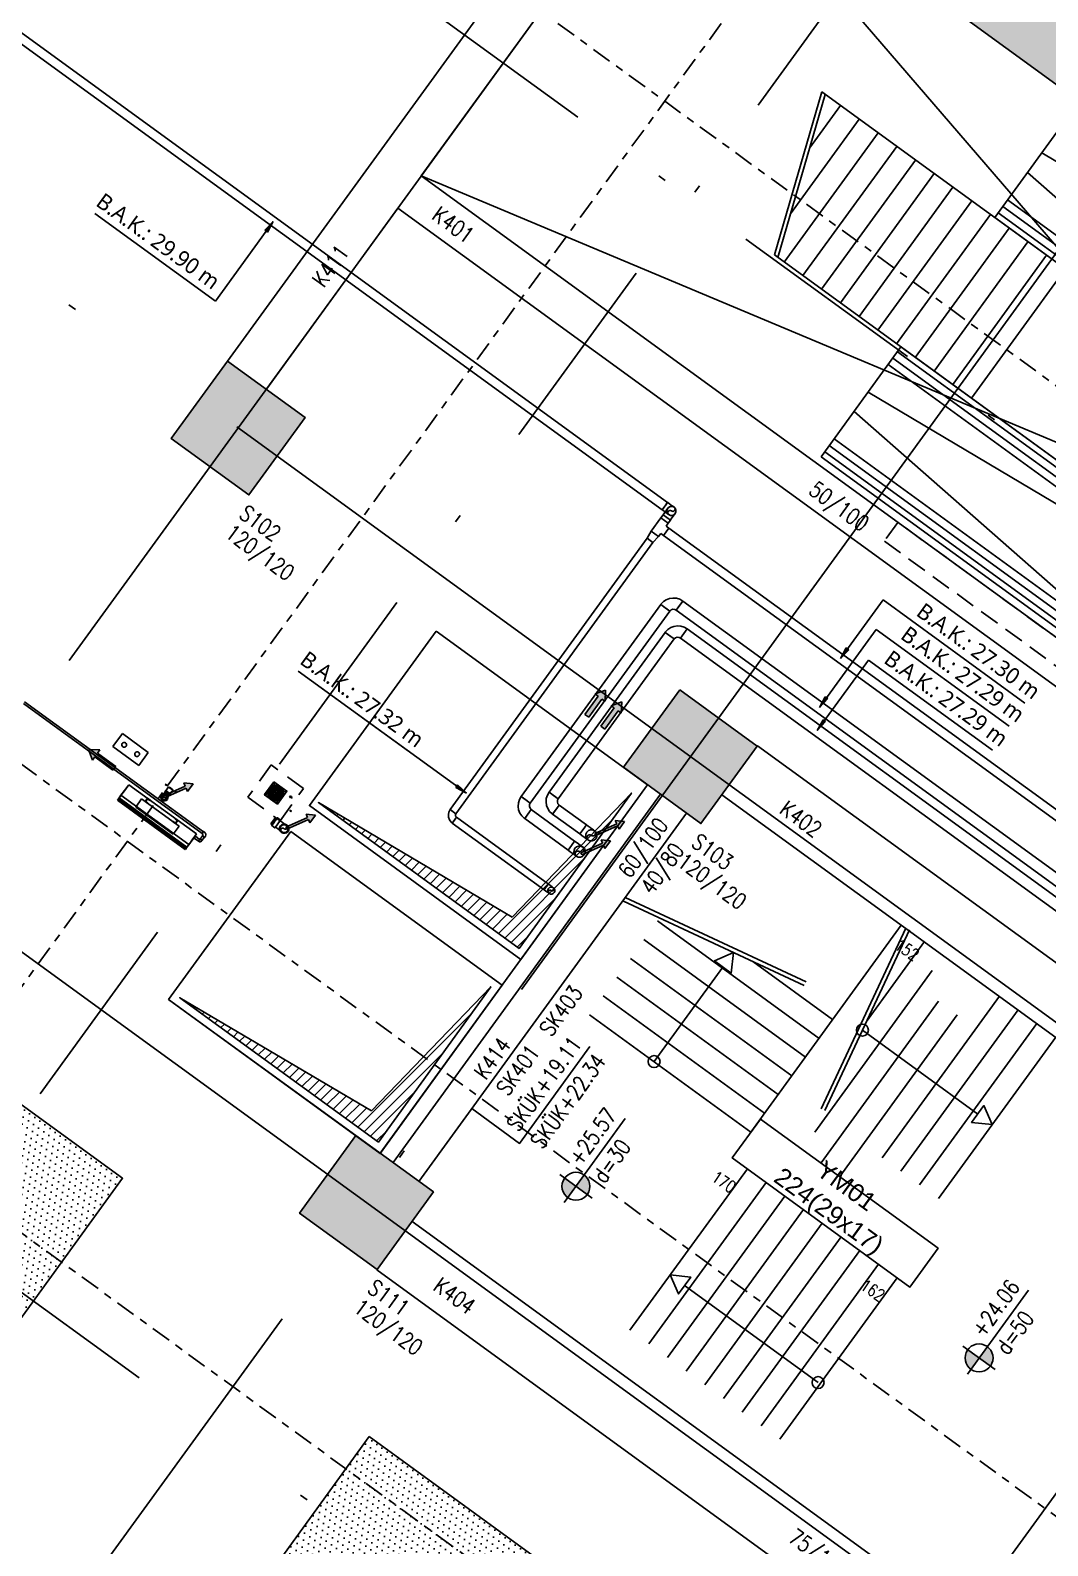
# Model space of a CAD drawing. Header units: millimetres. Extents: x 400392 to 401374, y 4543900 to 4544115.
# Drawn here: x 400718.31 to 400731.05, y 4544042.2 to 4544061.16 of the extents above; entities that cross this region are included whole.
import ezdxf
from ezdxf.enums import TextEntityAlignment as Align

# ---------------------------------------------------------------- set-up
doc = ezdxf.new("R2010")
doc.units = ezdxf.units.MM
for name, pattern in [('AKS', [3, 2.5, -0.25, 0, -0.25]), ('CENTER', [2, 1.25, -0.25, 0.25, -0.25]), ('CIZGI', [0.4, 0.25, -0.15]), ('CONTINU', [0]), ('DASHDOT2', [0.5, 0.25, -0.125, 0, -0.125]), ('HIDDEN', [0.375, 0.25, -0.125])]:
    doc.linetypes.add(name, pattern=pattern)
doc.layers.add('A-DETL-GENF', color=92, linetype='Continuous', lineweight=9)
for name, color, linetype in [('aks prota', 2, 'AKS'), ('boşluk prota', 2, 'Continuous'), ('boşluk taraması prota', 252, 'Continuous'), ('kiriş boyutu prota', 6, 'Continuous'), ('kiriş prota', 6, 'Continuous'), ('kolon prota', 1, 'Continuous'), ('kolon tarama prota', 252, 'Continuous'), ('lkolon prota', 4, 'Continuous'), ('merdiven prota', 2, 'Continuous'), ('metraj prota', 2, 'Continuous'), ('not prota', 2, 'Continuous'), ('perde prota', 1, 'Continuous'), ('PRT-AL-TUNEL_EKSENI', 14, 'DASHDOT2'), ('PRT-MI-a_fit_drainage', 10, 'Continuous'), ('PRT-MI-ad_dim', 8, 'Continuous'), ('prt-s-taxis', 7, 'Continuous'), ('skesit prota', 7, 'Continuous'), ('st-s_level (kot)', 6, 'Continuous'), ('st-s_levelmark (kot işareti)', 4, 'Continuous'), ('st_s_not çizgisi', 4, 'CIZGI'), ('st_s_ölçü', 4, 'Continuous'), ('temel prota', 6, 'Continuous'), ('tkolon prota', 6, 'Continuous'), ('tnot prota', 4, 'Continuous')]:
    doc.layers.add(name, color=color, linetype=linetype)
doc.styles.add('OLCU', font='romanstw.shx')
doc.styles.add('PRT-MI-a_Arial', font='Arial.ttf', dxfattribs={"height": 30})
doc.styles.add('Segoe UI Light_1', font='', dxfattribs={"height": 200})
doc.styles.add('TKIRIS', font='romanstw.shx')
doc.styles.add('tkolon', font='romanstw.shx')
doc.styles.add('TNOT', font='romanstw.shx', dxfattribs={"width": 0.8, "height": 250})
doc.styles.get('Segoe UI Light_1').set_extended_font_data('Segoe UI Light')
pattern_1 = [(324, (400695.06915, 4544045.542665), (0.07876332, 0.040888), [0, -0.079375])]

# ---------------------------------------------------------------- blocks, each defined once
blk = doc.blocks.new('+24.06 mekanik')
at = {"layer": 'kolon tarama prota'}
for points in [[(14368, 171195), (14348, 171045), (14388, 171045)], [(23332, 170945), (23351, 171095), (23312, 171095)], [(23478, 170295), (23497, 170445), (23458, 170445)], [(23626, 170045), (23645, 170195), (23606, 170195)], [(21183, 168895), (21261, 168778), (21213, 168778), (21213, 168495), (21153, 168495), (21153, 168778), (21105, 168778)], [(21433, 168895), (21511, 168778), (21463, 168778), (21463, 168495), (21403, 168495), (21403, 168778), (21355, 168778)], [(22343, 167705), (22343, 167587), (22305, 167609), (22155, 167350), (22129, 167365), (22279, 167624), (22241, 167646)], [(22343, 167405), (22343, 167287), (22305, 167309), (22155, 167050), (22129, 167065), (22279, 167324), (22241, 167346)], [(20533, 166825), (20383, 166845), (20383, 166806)], [(19165, 165493), (19165, 165375), (19127, 165397), (18977, 165138), (18951, 165153), (19101, 165412), (19063, 165434)], [(17694, 164910), (17694, 164792), (17656, 164814), (17507, 164555), (17481, 164570), (17630, 164829), (17592, 164851)], [(16382, 164487), (16499, 164565), (16499, 164517), (16782, 164517), (16782, 164457), (16499, 164457), (16499, 164409)]]:
    blk.add_hatch(color=253, dxfattribs=at).paths.add_polyline_path(points, flags=0)
at = {"layer": 'kolon tarama prota', "color": 253}
for p, q in [((23332, 171851), (25527, 171851)), ((23332, 170945), (23332, 171851)), ((23478, 171501), (25538, 171501)), ((23478, 170295), (23478, 171501)), ((20431, 171252), (3083, 171252)), ((3083, 171137), (20431, 171137)), ((14368, 171195), (14348, 171045)), ((14388, 171045), (14368, 171195)), ((14368, 171195), (14368, 169963)), ((23626, 171133), (25546, 171133)), ((23626, 170045), (23626, 171133)), ((14348, 171045), (14388, 171045)), ((20476, 171093), (20476, 171049)), ((20476, 171093), (20533, 171093)), ((20533, 171093), (20476, 171093)), ((20476, 171049), (20476, 170840)), ((20590, 171049), (20476, 171049)), ((20476, 171049), (20590, 171049)), ((20476, 171049), (20533, 171049)), ((20533, 171049), (20476, 171049)), ((20533, 171093), (20590, 171093)), ((20590, 171093), (20533, 171093)), ((20533, 171049), (20590, 171049)), ((20590, 171049), (20533, 171049)), ((20590, 171049), (20590, 171093)), ((20590, 171002), (20590, 171049)), ((20633, 171002), (20590, 171002)), ((33181, 171002), (20633, 171002)), ((20633, 171002), (20633, 170945)), ((20633, 170945), (20633, 171002)), ((20633, 170887), (20633, 171002)), ((20633, 171002), (20633, 170887)), ((20633, 170945), (20633, 170887)), ((20633, 170887), (20633, 170945)), ((23351, 171095), (23312, 171095)), ((23312, 171095), (23332, 170945)), ((23332, 170945), (23351, 171095)), ((20590, 170840), (20476, 170840)), ((20476, 170840), (20590, 170840)), ((20476, 170840), (20488, 170738)), ((20488, 170738), (20488, 166541)), ((20488, 170738), (20533, 170738)), ((20533, 170738), (20488, 170738)), ((20533, 170738), (20577, 170738)), ((20577, 170738), (20533, 170738)), ((20577, 170738), (20590, 170840)), ((20577, 166541), (20577, 170738)), ((20590, 170840), (20590, 170887)), ((20590, 170887), (20633, 170887)), ((20633, 170887), (33181, 170887)), ((33929, 170365), (21310, 170365)), ((21310, 170295), (21310, 170365)), ((21310, 170365), (21310, 170295)), ((21310, 170365), (21310, 170224)), ((21310, 170224), (21310, 170365)), ((23497, 170445), (23458, 170445)), ((23458, 170445), (23478, 170295)), ((23478, 170295), (23497, 170445)), ((21112, 170168), (21112, 167195)), ((21183, 170168), (21112, 170168)), ((21112, 170168), (21183, 170168)), ((21112, 170168), (21253, 170168)), ((21253, 170168), (21112, 170168)), ((21253, 170168), (21183, 170168)), ((21183, 170168), (21253, 170168)), ((21253, 167195), (21253, 170168)), ((21310, 170224), (21310, 170295)), ((21310, 170295), (21310, 170224)), ((21310, 170224), (33929, 170224)), ((23645, 170195), (23606, 170195)), ((23606, 170195), (23626, 170045)), ((23626, 170045), (23645, 170195)), ((34219, 170115), (21560, 170115)), ((21560, 170045), (21560, 170115)), ((21560, 170115), (21560, 170045)), ((21560, 170115), (21560, 169974)), ((21560, 169974), (21560, 170115)), ((21560, 169974), (21560, 170045)), ((21560, 170045), (21560, 169974)), ((21560, 169974), (34219, 169974)), ((14368, 169963), (12501, 169963)), ((21362, 169918), (21362, 167445)), ((21433, 169918), (21362, 169918)), ((21362, 169918), (21433, 169918)), ((21362, 169918), (21503, 169918)), ((21503, 169918), (21362, 169918)), ((21503, 169918), (21433, 169918)), ((21433, 169918), (21503, 169918)), ((21503, 167445), (21503, 169918)), ((21183, 168895), (21105, 168778)), ((21105, 168778), (21183, 168895)), ((21261, 168778), (21183, 168895)), ((21261, 168778), (21183, 168895)), ((21433, 168895), (21355, 168778)), ((21355, 168778), (21433, 168895)), ((21511, 168778), (21433, 168895)), ((21511, 168778), (21433, 168895)), ((21105, 168778), (21153, 168778)), ((21153, 168778), (21105, 168778)), ((21153, 168778), (21153, 168495)), ((21153, 168778), (21153, 168495)), ((21213, 168495), (21213, 168778)), ((21213, 168778), (21261, 168778)), ((21213, 168778), (21213, 168495)), ((21213, 168778), (21261, 168778)), ((21355, 168778), (21403, 168778)), ((21403, 168778), (21355, 168778)), ((21403, 168778), (21403, 168495)), ((21403, 168778), (21403, 168495)), ((21463, 168495), (21463, 168778)), ((21463, 168778), (21511, 168778)), ((21463, 168778), (21463, 168495)), ((21463, 168778), (21511, 168778)), ((21153, 168495), (21213, 168495)), ((21153, 168495), (21213, 168495)), ((21403, 168495), (21463, 168495)), ((21403, 168495), (21463, 168495)), ((22343, 167705), (22241, 167646)), ((22241, 167646), (22343, 167705)), ((22343, 167587), (22343, 167705)), ((22343, 167587), (22343, 167705)), ((22279, 167624), (22129, 167365)), ((22279, 167624), (22129, 167365)), ((22155, 167350), (22305, 167609)), ((22305, 167609), (22155, 167350)), ((22241, 167646), (22279, 167624)), ((22279, 167624), (22241, 167646)), ((22305, 167609), (22343, 167587)), ((22305, 167609), (22343, 167587)), ((21433, 167445), (21362, 167445)), ((21362, 167445), (21433, 167445)), ((21362, 167445), (21503, 167445)), ((21503, 167445), (21362, 167445)), ((21503, 167445), (21433, 167445)), ((21433, 167445), (21503, 167445)), ((21981, 167389), (21560, 167389)), ((21560, 167389), (21560, 167318)), ((21560, 167318), (21560, 167389)), ((21560, 167248), (21560, 167389)), ((21560, 167389), (21560, 167248)), ((21560, 167318), (21560, 167248)), ((21560, 167248), (21560, 167318)), ((21981, 167389), (21981, 167318)), ((21981, 167318), (21981, 167389)), ((21981, 167318), (21981, 167248)), ((21981, 167248), (21981, 167318)), ((21981, 167318), (21981, 167318)), ((21981, 167318), (21981, 167318)), ((22129, 167365), (22155, 167350)), ((22129, 167365), (22155, 167350)), ((22279, 167324), (22129, 167065)), ((22279, 167324), (22129, 167065)), ((22343, 167405), (22241, 167346)), ((22241, 167346), (22343, 167405)), ((22241, 167346), (22279, 167324)), ((22279, 167324), (22241, 167346)), ((22343, 167287), (22343, 167405)), ((22343, 167287), (22343, 167405)), ((21183, 167195), (21112, 167195)), ((21112, 167195), (21183, 167195)), ((21112, 167195), (21253, 167195)), ((21253, 167195), (21112, 167195)), ((21253, 167195), (21183, 167195)), ((21183, 167195), (21253, 167195)), ((21981, 167139), (21310, 167139)), ((21310, 167139), (21310, 167068)), ((21310, 167068), (21310, 167139)), ((21310, 166998), (21310, 167139)), ((21310, 167139), (21310, 166998)), ((21560, 167248), (21981, 167248)), ((21981, 167139), (21981, 167068)), ((21981, 167068), (21981, 167139)), ((22155, 167050), (22305, 167309)), ((22305, 167309), (22155, 167050)), ((22305, 167309), (22343, 167287)), ((22305, 167309), (22343, 167287)), ((21310, 167068), (21310, 166998)), ((21310, 166998), (21310, 167068)), ((21310, 166998), (21981, 166998)), ((21981, 167068), (21981, 166998)), ((21981, 166998), (21981, 167068)), ((21981, 167068), (21981, 167068)), ((21981, 167068), (21981, 167068)), ((22129, 167065), (22155, 167050)), ((22129, 167065), (22155, 167050)), ((17928, 166825), (19636, 166825)), ((20533, 166825), (17928, 166825)), ((20533, 166825), (20383, 166845)), ((20383, 166845), (20383, 166806)), ((20383, 166806), (20533, 166825)), ((20488, 166541), (20533, 166541)), ((20533, 166541), (20488, 166541)), ((20488, 166541), (20577, 166541)), ((20577, 166541), (20488, 166541)), ((20533, 166541), (20577, 166541)), ((20577, 166541), (20533, 166541)), ((22032, 166509), (20609, 166509)), ((20609, 166465), (20609, 166509)), ((20609, 166509), (20609, 166465)), ((20609, 166420), (20609, 166509)), ((20609, 166509), (20609, 166420)), ((20609, 166420), (20609, 166465)), ((20609, 166465), (20609, 166420)), ((20609, 166420), (22032, 166420)), ((22032, 166465), (22032, 166509)), ((22032, 166509), (22032, 166465)), ((22032, 166420), (22032, 166465)), ((22032, 166465), (22032, 166420)), ((22032, 166465), (22032, 166465)), ((22032, 166465), (22032, 166465)), ((18497, 165525), (18497, 165325)), ((18697, 165525), (18497, 165525)), ((18497, 165525), (18697, 165525)), ((18497, 165325), (18497, 165525)), ((18497, 165525), (18497, 165525)), ((18517, 165430), (18504, 165430)), ((18504, 165430), (18517, 165430)), ((18504, 165430), (18504, 165430)), ((18504, 165420), (18517, 165420)), ((18517, 165420), (18504, 165420)), ((18504, 165420), (18504, 165420)), ((18517, 165430), (18517, 165430)), ((18517, 165420), (18517, 165420)), ((18547, 165430), (18534, 165430)), ((18534, 165430), (18547, 165430)), ((18534, 165430), (18534, 165430)), ((18534, 165420), (18547, 165420)), ((18547, 165420), (18534, 165420)), ((18534, 165420), (18534, 165420)), ((18547, 165430), (18547, 165430)), ((18547, 165420), (18547, 165420)), ((18578, 165430), (18564, 165430)), ((18564, 165430), (18578, 165430)), ((18564, 165430), (18564, 165430)), ((18564, 165420), (18578, 165420)), ((18578, 165420), (18564, 165420)), ((18564, 165420), (18564, 165420)), ((18578, 165430), (18578, 165430)), ((18578, 165420), (18578, 165420)), ((18592, 165519), (18592, 165505)), ((18592, 165505), (18592, 165519)), ((18592, 165519), (18592, 165519)), ((18592, 165505), (18592, 165505)), ((18592, 165489), (18592, 165475)), ((18592, 165475), (18592, 165489)), ((18592, 165489), (18592, 165489)), ((18592, 165475), (18592, 165475)), ((18592, 165458), (18592, 165445)), ((18592, 165445), (18592, 165458)), ((18592, 165458), (18592, 165458)), ((18592, 165445), (18592, 165445)), ((18602, 165505), (18602, 165519)), ((18602, 165519), (18602, 165505)), ((18602, 165519), (18602, 165519)), ((18602, 165505), (18602, 165505)), ((18602, 165475), (18602, 165489)), ((18602, 165489), (18602, 165475)), ((18602, 165489), (18602, 165489)), ((18602, 165475), (18602, 165475)), ((18602, 165445), (18602, 165458)), ((18602, 165458), (18602, 165445)), ((18602, 165458), (18602, 165458)), ((18602, 165445), (18602, 165445)), ((18630, 165430), (18617, 165430)), ((18617, 165430), (18630, 165430)), ((18617, 165430), (18617, 165430)), ((18617, 165420), (18630, 165420)), ((18630, 165420), (18617, 165420)), ((18617, 165420), (18617, 165420)), ((18630, 165430), (18630, 165430)), ((18630, 165420), (18630, 165420)), ((18660, 165430), (18647, 165430)), ((18647, 165430), (18660, 165430)), ((18647, 165430), (18647, 165430)), ((18647, 165420), (18660, 165420)), ((18660, 165420), (18647, 165420)), ((18647, 165420), (18647, 165420)), ((18660, 165430), (18660, 165430)), ((18660, 165420), (18660, 165420)), ((18690, 165430), (18677, 165430)), ((18677, 165430), (18690, 165430)), ((18677, 165430), (18677, 165430)), ((18677, 165420), (18690, 165420)), ((18690, 165420), (18677, 165420)), ((18677, 165420), (18677, 165420)), ((18690, 165430), (18690, 165430)), ((18690, 165420), (18690, 165420)), ((18697, 165325), (18697, 165525)), ((18697, 165525), (18697, 165325)), ((18697, 165525), (18697, 165525)), ((18778, 165506), (18769, 165506)), ((18769, 165506), (18769, 165486)), ((18769, 165486), (18769, 165506)), ((18769, 165486), (18778, 165486)), ((18778, 165506), (18778, 165486)), ((18778, 165486), (18778, 165506)), ((18798, 165501), (18778, 165501)), ((18778, 165501), (18778, 165491)), ((18778, 165491), (18778, 165501)), ((18778, 165491), (18798, 165491)), ((18798, 165501), (18798, 165491)), ((18798, 165491), (18798, 165501)), ((19165, 165493), (19063, 165434)), ((19063, 165434), (19165, 165493)), ((19063, 165434), (19101, 165412)), ((19101, 165412), (19063, 165434)), ((19165, 165375), (19165, 165493)), ((19165, 165375), (19165, 165493)), ((18497, 165325), (18697, 165325)), ((18697, 165325), (18497, 165325)), ((18497, 165325), (18497, 165325)), ((18592, 165406), (18592, 165392)), ((18592, 165392), (18592, 165406)), ((18592, 165406), (18592, 165406)), ((18592, 165392), (18592, 165392)), ((18592, 165376), (18592, 165362)), ((18592, 165362), (18592, 165376)), ((18592, 165376), (18592, 165376)), ((18592, 165362), (18592, 165362)), ((18592, 165346), (18592, 165332)), ((18592, 165332), (18592, 165346)), ((18592, 165346), (18592, 165346)), ((18592, 165332), (18592, 165332)), ((18602, 165392), (18602, 165406)), ((18602, 165406), (18602, 165392)), ((18602, 165406), (18602, 165406)), ((18602, 165392), (18602, 165392)), ((18602, 165362), (18602, 165376)), ((18602, 165376), (18602, 165362)), ((18602, 165376), (18602, 165376)), ((18602, 165362), (18602, 165362)), ((18602, 165332), (18602, 165346)), ((18602, 165346), (18602, 165332)), ((18602, 165346), (18602, 165346)), ((18602, 165332), (18602, 165332)), ((18697, 165325), (18697, 165325)), ((18872, 165356), (18872, 165346)), ((18892, 165356), (18872, 165356)), ((18872, 165356), (18892, 165356)), ((18892, 165346), (18872, 165346)), ((18872, 165346), (18892, 165346)), ((18892, 165346), (18892, 165356)), ((19101, 165412), (18951, 165153)), ((19101, 165412), (18951, 165153)), ((18977, 165138), (19127, 165397)), ((19127, 165397), (18977, 165138)), ((19127, 165397), (19165, 165375)), ((19127, 165397), (19165, 165375)), ((18798, 165177), (18777, 165177)), ((18777, 165177), (18777, 165075)), ((18777, 165075), (18777, 165177)), ((18777, 165075), (18798, 165075)), ((18847, 165185), (18798, 165185)), ((18798, 165177), (18798, 165075)), ((18798, 165075), (18798, 165177)), ((18798, 165067), (18847, 165067)), ((18847, 165126), (18847, 165126)), ((18847, 165126), (18847, 165126)), ((18951, 165153), (18977, 165138)), ((18951, 165153), (18977, 165138)), ((17008, 164897), (16608, 164897)), ((16608, 164897), (16608, 164697)), ((16608, 164697), (16608, 164897)), ((16608, 164897), (17008, 164897)), ((16608, 164897), (16608, 164897)), ((17008, 164697), (17008, 164897)), ((17008, 164897), (17008, 164697)), ((17008, 164897), (17008, 164897)), ((17694, 164910), (17592, 164851)), ((17592, 164851), (17694, 164910)), ((17592, 164851), (17630, 164829)), ((17630, 164829), (17592, 164851)), ((17694, 164792), (17694, 164910)), ((17694, 164792), (17694, 164910)), ((16608, 164697), (17008, 164697)), ((17008, 164697), (16608, 164697)), ((16608, 164697), (16608, 164697)), ((17008, 164697), (17008, 164697)), ((17417, 164702), (17417, 164697)), ((17437, 164702), (17417, 164702)), ((17417, 164702), (17437, 164702)), ((17437, 164697), (17417, 164697)), ((17417, 164697), (17437, 164697)), ((17437, 164697), (17437, 164702)), ((17469, 164697), (17469, 164640)), ((17477, 164702), (17477, 164697)), ((17527, 164702), (17477, 164702)), ((17477, 164702), (17527, 164702)), ((17527, 164697), (17477, 164697)), ((17477, 164697), (17527, 164697)), ((17630, 164829), (17481, 164570)), ((17630, 164829), (17481, 164570)), ((17507, 164555), (17656, 164814)), ((17656, 164814), (17507, 164555)), ((17527, 164697), (17527, 164702)), ((17535, 164640), (17535, 164697)), ((17567, 164702), (17567, 164697)), ((17587, 164702), (17567, 164702)), ((17567, 164702), (17587, 164702)), ((17587, 164697), (17567, 164697)), ((17567, 164697), (17587, 164697)), ((17587, 164697), (17587, 164702)), ((17656, 164814), (17694, 164792)), ((17656, 164814), (17694, 164792)), ((18152, 164500), (15383, 164500)), ((15383, 164473), (18152, 164473)), ((16499, 164565), (16382, 164487)), ((16499, 164565), (16382, 164487)), ((16382, 164487), (16499, 164409)), ((16499, 164409), (16382, 164487)), ((16499, 164517), (16499, 164565)), ((16499, 164517), (16499, 164565)), ((16782, 164517), (16499, 164517)), ((16499, 164517), (16782, 164517)), ((16782, 164457), (16782, 164517)), ((16782, 164457), (16782, 164517)), ((17467, 164640), (17467, 164620)), ((17481, 164570), (17507, 164555)), ((17481, 164570), (17507, 164555)), ((17536, 164620), (17536, 164640)), ((18171, 164503), (18152, 164503)), ((18152, 164470), (18171, 164470)), ((18171, 164470), (18171, 164451)), ((18171, 164470), (18171, 164470)), ((18171, 164470), (18171, 164470)), ((18204, 164451), (18204, 164470)), ((16499, 164409), (16499, 164457)), ((16499, 164457), (16782, 164457)), ((16499, 164457), (16782, 164457)), ((16499, 164457), (16499, 164409)), ((17048, 164334), (17048, 164427)), ((17048, 164427), (17048, 164427)), ((17048, 164427), (17048, 164337)), ((17048, 164427), (18098, 164427)), ((17048, 164427), (18098, 164427)), ((17048, 164337), (17048, 164262)), ((17048, 164282), (17048, 164334)), ((17048, 164206), (17048, 164282)), ((17863, 164377), (17283, 164377)), ((17283, 164377), (17283, 164252)), ((17283, 164252), (17283, 164377)), ((17283, 164377), (17863, 164377)), ((17283, 164377), (17283, 164377)), ((17338, 164427), (17338, 164377)), ((17378, 164427), (17338, 164427)), ((17338, 164427), (17378, 164427)), ((17338, 164377), (17338, 164427)), ((17338, 164427), (17338, 164427)), ((17338, 164377), (17378, 164377)), ((17378, 164377), (17338, 164377)), ((17338, 164377), (17338, 164377)), ((17343, 164382), (17343, 164422)), ((17343, 164422), (17378, 164422)), ((17378, 164422), (17343, 164422)), ((17343, 164422), (17343, 164382)), ((17343, 164422), (17343, 164422)), ((17378, 164382), (17343, 164382)), ((17343, 164382), (17378, 164382)), ((17343, 164382), (17343, 164382)), ((17378, 164422), (17378, 164427)), ((17378, 164427), (17378, 164422)), ((17378, 164427), (17378, 164427)), ((17378, 164422), (17378, 164422)), ((17378, 164377), (17378, 164382)), ((17378, 164382), (17378, 164377)), ((17378, 164382), (17378, 164382)), ((17378, 164377), (17378, 164377)), ((17573, 164402), (17573, 164402)), ((17808, 164427), (17768, 164427)), ((17768, 164427), (17768, 164422)), ((17768, 164422), (17768, 164427)), ((17768, 164427), (17808, 164427)), ((17768, 164427), (17768, 164427)), ((17768, 164422), (17803, 164422)), ((17803, 164422), (17768, 164422)), ((17768, 164422), (17768, 164422)), ((17803, 164382), (17768, 164382)), ((17768, 164382), (17768, 164377)), ((17768, 164377), (17768, 164382)), ((17768, 164382), (17803, 164382)), ((17768, 164382), (17768, 164382)), ((17768, 164377), (17808, 164377)), ((17808, 164377), (17768, 164377)), ((17768, 164377), (17768, 164377)), ((17803, 164422), (17803, 164382)), ((17803, 164382), (17803, 164422)), ((17803, 164422), (17803, 164422)), ((17803, 164382), (17803, 164382)), ((17808, 164377), (17808, 164427)), ((17808, 164427), (17808, 164377)), ((17808, 164427), (17808, 164427)), ((17808, 164377), (17808, 164377)), ((17863, 164252), (17863, 164377)), ((17863, 164377), (17863, 164252)), ((17863, 164377), (17863, 164377)), ((18098, 164337), (18098, 164427)), ((18098, 164427), (18098, 164427)), ((18098, 164427), (18098, 164334)), ((18103, 164402), (18098, 164402)), ((18098, 164362), (18098, 164402)), ((18098, 164402), (18098, 164362)), ((18103, 164391), (18098, 164391)), ((18103, 164391), (18098, 164391)), ((18098, 164371), (18098, 164391)), ((18098, 164391), (18098, 164371)), ((18098, 164371), (18098, 164391)), ((18098, 164391), (18098, 164371)), ((18098, 164371), (18103, 164371)), ((18098, 164371), (18103, 164371)), ((18098, 164362), (18103, 164362)), ((18098, 164262), (18098, 164337)), ((18098, 164334), (18098, 164282)), ((18098, 164282), (18098, 164206)), ((18103, 164362), (18103, 164402)), ((18103, 164402), (18103, 164362)), ((18169, 164395), (18103, 164395)), ((18103, 164371), (18103, 164391)), ((18103, 164391), (18103, 164371)), ((18103, 164371), (18103, 164391)), ((18103, 164391), (18103, 164371)), ((18103, 164368), (18169, 164368)), ((18171, 164398), (18169, 164397)), ((18172, 164401), (18171, 164398)), ((18174, 164451), (18174, 164401)), ((18201, 164401), (18201, 164451)), ((17048, 164262), (17048, 164222)), ((17048, 164262), (18098, 164262)), ((17048, 164222), (17048, 164214)), ((17048, 164222), (18098, 164222)), ((17048, 164214), (17048, 164188)), ((17048, 164214), (18098, 164214)), ((17048, 164188), (17048, 164206)), ((17048, 164206), (18098, 164206)), ((18098, 164188), (17048, 164188)), ((17048, 164187), (18098, 164187)), ((17283, 164252), (17863, 164252)), ((17863, 164252), (17283, 164252)), ((17283, 164252), (17283, 164252)), ((17863, 164252), (17863, 164252)), ((18098, 164222), (18098, 164262)), ((18098, 164214), (18098, 164222)), ((18098, 164188), (18098, 164214)), ((18098, 164206), (18098, 164188))]:
    blk.add_line(p, q, dxfattribs=at)
at = {"layer": 'kolon tarama prota', "color": 253, "extrusion": (0, 0, -1)}
for p, q in [((20431, 171195), (20431, 171195)), ((20431, 171195), (20431, 171195)), ((20533, 171093), (20533, 171093)), ((20533, 171093), (20533, 171093))]:
    blk.add_line(p, q, dxfattribs=at)
at = {"layer": 'kolon tarama prota', "color": 253, "extrusion": (0, 0, -1), "flags": 128}
for points in [[(-20533, 171252), (-20528, 171252), (-20514, 171252), (-20493, 171252), (-20465, 171252), (-20435, 171252), (-20431, 171252)], [(-20431, 171137), (-20461, 171137), (-20489, 171137), (-20512, 171137), (-20527, 171137), (-20533, 171137), (-20533, 171137)], [(-20533, 171252), (-20510, 171247), (-20491, 171234), (-20479, 171214), (-20476, 171195)], [(-20476, 171195), (-20480, 171172), (-20494, 171153), (-20513, 171141), (-20533, 171137)], [(-20476, 171093), (-20476, 171123), (-20476, 171151), (-20476, 171174), (-20476, 171188), (-20476, 171195), (-20476, 171195)], [(-20590, 171195), (-20585, 171217), (-20572, 171236), (-20552, 171248), (-20533, 171252)], [(-20533, 171137), (-20555, 171142), (-20574, 171155), (-20586, 171175), (-20590, 171195)], [(-20590, 171195), (-20590, 171190), (-20590, 171176), (-20590, 171155), (-20590, 171127), (-20590, 171097), (-20590, 171093)]]:
    blk.add_lwpolyline(points, dxfattribs=at)
at = {"layer": 'kolon tarama prota', "color": 253, "flags": 128}
for points in [[(21310, 170365), (21267, 170361), (21226, 170347), (21189, 170324), (21158, 170294), (21134, 170258), (21118, 170217), (21112, 170174), (21112, 170168)], [(21253, 170168), (21258, 170190), (21271, 170209), (21291, 170221), (21310, 170224)], [(21560, 170115), (21517, 170111), (21476, 170097), (21439, 170074), (21408, 170044), (21384, 170008), (21368, 169967), (21362, 169924), (21362, 169918)], [(21503, 169918), (21508, 169940), (21521, 169959), (21541, 169971), (21560, 169974)], [(21362, 167445), (21367, 167402), (21381, 167361), (21403, 167324), (21433, 167293), (21470, 167269), (21510, 167254), (21553, 167248), (21560, 167248)], [(21560, 167389), (21537, 167394), (21518, 167407), (21506, 167427), (21503, 167445)], [(22108, 167389), (22103, 167389), (22089, 167389), (22067, 167389), (22039, 167389), (22006, 167389), (21981, 167389)], [(21112, 167195), (21117, 167152), (21131, 167111), (21153, 167074), (21183, 167043), (21220, 167019), (21260, 167004), (21303, 166998), (21310, 166998)], [(21310, 167139), (21287, 167144), (21268, 167157), (21256, 167177), (21253, 167195)], [(21981, 167248), (22015, 167248), (22047, 167248), (22074, 167248), (22094, 167248), (22105, 167248), (22108, 167248)], [(22108, 167139), (22103, 167139), (22089, 167139), (22067, 167139), (22039, 167139), (22006, 167139), (21981, 167139)], [(21981, 166998), (22015, 166998), (22047, 166998), (22074, 166998), (22094, 166998), (22105, 166998), (22108, 166998)], [(20488, 166541), (20493, 166507), (20507, 166476), (20529, 166451), (20557, 166432), (20589, 166422), (20609, 166420)], [(20609, 166509), (20592, 166514), (20581, 166526), (20577, 166541)], [(22108, 166509), (22103, 166509), (22089, 166509), (22069, 166509), (22043, 166509), (22032, 166509)], [(22032, 166420), (22058, 166420), (22081, 166420), (22098, 166420), (22107, 166420), (22108, 166420)], [(18947, 165176), (18942, 165176), (18928, 165176), (18907, 165176), (18880, 165176), (18850, 165176), (18847, 165176)], [(18847, 165076), (18877, 165076), (18905, 165076), (18927, 165076), (18941, 165076), (18947, 165076), (18947, 165076)], [(17472, 164620), (17472, 164597), (17472, 164578), (17472, 164565), (17472, 164562)], [(17532, 164562), (17532, 164566), (17532, 164580), (17532, 164600), (17532, 164620)], [(18194, 164493), (18179, 164502), (18171, 164503)], [(18204, 164470), (18199, 164487), (18194, 164493)], [(18169, 164367), (18186, 164371), (18193, 164376)], [(18193, 164376), (18202, 164392), (18203, 164401)]]:
    blk.add_lwpolyline(points, dxfattribs=at)
at = {"layer": 'kolon tarama prota', "color": 253}
for centre, radius, start, end in [((20533, 171195), 57.2, 0, 180), ((20533, 171195), 57.2, 180, 0), ((20533, 171166), 28.6, 90, 270), ((20533, 171223), 28.6, 270, 90), ((22108, 167318), 70.6, 0, 180), ((22108, 167318), 70.6, 0, 180), ((22108, 167318), 70.7, 180, 0), ((22108, 167318), 70.7, 180, 0), ((22108, 167283), 35.3, 90, 270), ((22108, 167354), 35.3, 270, 90), ((22108, 167068), 70.6, 0, 180), ((22108, 167068), 70.6, 0, 180), ((22108, 167104), 35.3, 270, 90), ((22108, 167068), 70.7, 180, 0), ((22108, 167068), 70.7, 180, 0), ((22108, 167033), 35.3, 90, 270), ((22108, 166465), 44.4, 0, 180), ((22108, 166465), 44.4, 0, 180), ((22108, 166465), 44.4, 180, 0), ((22108, 166465), 44.5, 180, 0), ((22108, 166442), 22.2, 90, 270), ((22108, 166487), 22.2, 270, 90), ((18597, 165425), 100, 0, 180), ((18597, 165425), 100, 0, 180), ((18597, 165425), 100, 180, 0), ((18597, 165425), 100, 180, 0), ((18597, 165425), 93.3, 93.0709, 176.9291), ((18597, 165425), 93.3, 93.0709, 176.9291), ((18597, 165425), 93.3, 183.0709, 266.9291), ((18597, 165425), 93.3, 183.0709, 266.9291), ((18597, 165425), 90, 0, 180), ((18597, 165425), 90, 0, 180), ((18597, 165425), 90, 180, 0), ((18597, 165425), 90, 180, 0), ((18597, 165425), 80, 93.5834, 176.4167), ((18597, 165425), 80, 93.5834, 176.4167), ((18597, 165425), 80, 183.5834, 266.4167), ((18597, 165425), 80, 183.5834, 266.4167), ((18597, 165425), 63.3, 94.5281, 175.472), ((18597, 165425), 63.3, 94.5281, 175.472), ((18597, 165425), 63.3, 184.5281, 265.472), ((18597, 165425), 63.3, 184.5281, 265.472), ((18597, 165425), 50, 95.7392, 174.2609), ((18597, 165425), 50, 95.7392, 174.2609), ((18597, 165425), 50, 185.7392, 264.2609), ((18597, 165425), 50, 185.7392, 264.2609), ((18597, 165425), 45, 0, 180), ((18597, 165425), 45, 180, 0), ((18597, 165425), 35, 0, 180), ((18597, 165425), 35, 0, 180), ((18597, 165425), 35, 180, 0), ((18597, 165425), 35, 180, 0), ((18597, 165425), 33.3, 98.627, 171.3731), ((18597, 165425), 33.3, 98.627, 171.3731), ((18597, 165425), 33.3, 188.627, 261.3731), ((18597, 165425), 33.3, 188.627, 261.3731), ((18597, 165403), 22.5, 90, 270), ((18597, 165425), 20, 104.4775, 165.5225), ((18597, 165425), 20, 104.4775, 165.5225), ((18597, 165425), 20, 194.4775, 255.5225), ((18597, 165425), 20, 194.4775, 255.5225), ((18597, 165448), 22.5, 270, 90), ((18597, 165425), 93.3, 3.0709, 86.9291), ((18597, 165425), 93.3, 3.0709, 86.9291), ((18597, 165425), 80, 3.5834, 86.4167), ((18597, 165425), 80, 3.5834, 86.4167), ((18597, 165425), 63.3, 4.5281, 85.472), ((18597, 165425), 63.3, 4.5281, 85.472), ((18597, 165425), 50, 5.7392, 84.2609), ((18597, 165425), 50, 5.7392, 84.2609), ((18597, 165425), 33.3, 8.627, 81.3731), ((18597, 165425), 33.3, 8.627, 81.3731), ((18597, 165425), 20, 14.4775, 75.5225), ((18597, 165425), 20, 14.4775, 75.5225), ((18597, 165425), 80, 273.5834, 356.4167), ((18597, 165425), 93.3, 273.0709, 356.9291), ((18597, 165425), 33.3, 278.627, 351.3731), ((18597, 165425), 20, 284.4775, 345.5225), ((18597, 165425), 63.3, 274.5281, 355.472), ((18597, 165425), 50, 275.7392, 354.2609), ((18597, 165425), 93.3, 273.0709, 356.9291), ((18597, 165425), 80, 273.5834, 356.4167), ((18597, 165425), 20, 284.4775, 345.5225), ((18597, 165425), 33.3, 278.627, 351.3731), ((18597, 165425), 50, 275.7392, 354.2609), ((18597, 165425), 63.3, 274.5281, 355.472), ((18947, 165126), 59, 0, 180), ((18947, 165126), 59, 180, 0), ((18947, 165126), 50, 0, 180), ((18947, 165126), 50, 180, 0), ((18947, 165096), 29.5, 90, 270), ((18947, 165155), 29.5, 270, 90), ((16708, 164797), 30, 0, 180), ((16708, 164797), 30, 0, 180), ((16708, 164797), 30, 180, 0), ((16708, 164797), 30, 180, 0), ((16908, 164797), 30, 0, 180), ((16908, 164797), 30, 0, 180), ((16908, 164797), 30, 180, 0), ((16908, 164797), 30, 180, 0), ((17502, 164562), 45.8, 90, 270), ((17502, 164562), 45.8, 90, 270), ((17502, 164562), 41, 90, 270), ((17502, 164562), 34.3, 90, 270), ((17502, 164562), 34.3, 90, 270), ((17502, 164562), 34.3, 0, 180), ((17502, 164562), 34.3, 0, 180), ((17502, 164562), 34.3, 180, 0), ((17502, 164562), 34.3, 180, 0), ((17502, 164562), 33, 0, 180), ((17502, 164562), 33, 180, 0), ((17502, 164562), 30.2, 90, 270), ((17502, 164562), 30.2, 90, 270), ((17502, 164545), 16.5, 90, 270), ((17502, 164562), 45.8, 270, 90), ((17502, 164562), 45.8, 270, 90), ((17502, 164562), 41, 270, 90), ((17502, 164562), 34.3, 270, 90), ((17502, 164562), 34.3, 270, 90), ((17502, 164578), 16.5, 270, 90), ((17502, 164562), 30.2, 270, 90), ((17502, 164562), 30.2, 270, 90)]:
    blk.add_arc(centre, radius, start, end, dxfattribs=at)
at = {"layer": 'kolon tarama prota', "color": 253, "extrusion": (0, 0, -1)}
for radius, start, end in [(57.2, 360, 180), (57.1, 270, 90), (57.1, 180, 360), (57.1, 90, 270)]:
    blk.add_arc((-20533, 171195), radius, start, end, dxfattribs=at)
at = {"layer": 'kolon tarama prota', "color": 253}
for centre, major_axis, ratio, start_param, end_param in [((20431, 171195), (0, 57.1), 0.000001, 5.497787, 10.995574), ((20431, 171195), (0, 57.2), 0.000001, 4.712389, 8.63938), ((20431, 171195), (0, 57.1), 0.000001, 4.712389, 5.497787), ((20431, 171195), (0, 57.2), 0.000001, 2.356194, 4.712389), ((18798, 165126), (0, 59), 0.000001, 4.712389, 8.63938), ((18798, 165126), (0, 59), 0.000001, 4.712389, 7.068583), ((18798, 165126), (0, 59), 0.000001, 0.785398, 4.712389), ((18798, 165126), (0, 59), 0.000001, 2.356194, 4.712389), ((18847, 165126), (0, 59), 0.000001, 4.712389, 7.068583), ((18847, 165126), (0, 59), 0.000001, 4.712389, 10.210176), ((18847, 165126), (0, 59), 0.000001, 0.785398, 4.712389), ((18847, 165126), (0, 59), 0.000001, 3.926991, 4.712389), ((17502, 164697), (-33, 0), 0.01, 0, 1.570796), ((17502, 164697), (-33, 0), 0.01, 4.712389, 6.283185), ((17502, 164697), (-33, 0), 0.01, 1.570796, 3.141593), ((17502, 164697), (-33, 0), 0.01, 3.141593, 4.712389), ((17502, 164640), (34.3, 0), 0.01, 1.570796, 4.712389), ((17502, 164620), (34.3, 0), 0.01, 1.570796, 4.712389), ((17502, 164640), (-33, 0), 0.01, 4.712389, 6.283185), ((17502, 164640), (-33, 0), 0.01, 0, 1.570796), ((17502, 164620), (30.2, 0), 0.01, 1.570796, 4.712389), ((17502, 164640), (-33, 0), 0.01, 3.141593, 4.712389), ((17502, 164640), (-33, 0), 0.01, 1.570796, 3.141593), ((17502, 164640), (-34.3, 0), 0.01, 1.570796, 4.712389), ((17502, 164620), (-34.3, 0), 0.01, 1.570796, 4.712389), ((17502, 164620), (-30.2, 0), 0.01, 1.570796, 4.712389), ((18152, 164487), (0, 16.3), 0.01, 3.131681, 6.273273), ((18152, 164487), (0, 16.3), 0.01, 6.273273, 9.414866), ((18152, 164487), (0, 13.3), 0.010017, 0, 1.570796), ((18152, 164487), (0, 13.3), 0.010017, 4.712389, 6.283185), ((18152, 164487), (0, 13.3), 0.010017, 1.570796, 3.141593), ((18152, 164487), (0, 13.3), 0.010017, 3.141593, 4.712389), ((18103, 164382), (0, 13.3), 0.01, 4.712389, 6.283185), ((18103, 164382), (0, 13.3), 0.01, 0, 1.570796), ((18103, 164382), (0, 13.3), 0.01, 3.141593, 4.712389), ((18103, 164382), (0, 13.3), 0.01, 1.570796, 3.141593), ((18169, 164382), (0, 15.2), 0.01, 3.151505, 6.293097), ((18169, 164382), (0, 15.2), 0.01, 0.009912, 3.151505), ((18169, 164382), (0, 13.3), 0.01, 0, 1.570796), ((18169, 164382), (0, 13.3), 0.01, 4.712389, 6.283185), ((18169, 164382), (0, 13.3), 0.01, 1.570796, 3.141593), ((18169, 164382), (0, 13.3), 0.01, 3.141593, 4.712389), ((18188, 164451), (16.3, 0), 0.009912, 0.009999, 3.151592), ((18188, 164451), (16.3, 0), 0.009912, 3.151592, 6.293184), ((18188, 164401), (15.2, 0), 0.009912, 3.131593, 6.273186), ((18188, 164401), (-15.2, 0), 0.009912, 3.131593, 6.273186), ((18188, 164451), (13.3, 0), 0.009912, 3.141593, 4.712389), ((18188, 164451), (-13.3, 0), 0.009912, 4.712389, 6.283185), ((18188, 164401), (-13.3, 0), 0.009912, 4.712389, 6.283185), ((18188, 164401), (-13.3, 0), 0.009912, 0, 1.570796), ((18188, 164451), (13.3, 0), 0.009912, 4.712389, 6.283185), ((18188, 164451), (-13.3, 0), 0.009912, 3.141593, 4.712389), ((18188, 164401), (13.3, 0), 0.009912, 0, 1.570796), ((18188, 164401), (13.3, 0), 0.009912, 4.712389, 6.283185)]:
    blk.add_ellipse(centre, major_axis=major_axis, ratio=ratio, start_param=start_param, end_param=end_param, dxfattribs=at)
at = {"layer": 'kolon tarama prota', "color": 253, "style": 'Segoe UI Light_1'}
for s, p in [('B.A.K.: 27.30 m', (23765, 171937)), ('B.A.K.: 27.29 m', (23776, 171587)), ('B.A.K.: 27.29 m', (23785, 171219)), ('B.A.K.: 29.90 m', (12437, 170049)), ('B.A.K.: 27.32 m', (17874, 166911))]:
    blk.add_text(s, height=200, dxfattribs=at).set_placement(p)
blk = doc.blocks.new('yürüyen mer 2')
at = {"color": 253}
blk.add_lwpolyline([(52651, 3429.1), (52651, 3599.1)], dxfattribs=at)
at = {"layer": 'st_s_ölçü', "color": 252, "ltscale": 0.1}
blk.add_line((53451.2, 3599.1), (53451.2, 3429.1), dxfattribs=at)
for points in [[(52651, 3599.1), (53472.2, 3599.1), (53472.2, 3429.1), (52651, 3429.1)], [(52651, 3591.6), (53396.5, 3591.6), (53396.5, 3581.8), (52651, 3581.8)], [(53349.5, 3599.1), (53349.5, 3591.6)], [(52651, 3571.6), (53349.5, 3571.6), (53349.5, 3581.8)], [(52651, 3529.1), (53109.3, 3571.6), (53109.3, 3456.6), (52651, 3499.1)], [(52651, 3456.6), (53349.5, 3456.6), (53349.5, 3446.3)], [(52651, 3436.6), (53396.5, 3436.6), (53396.5, 3446.3), (52651, 3446.3)], [(53349.5, 3429.1), (53349.5, 3436.6)]]:
    blk.add_lwpolyline(points, dxfattribs=at)
blk = doc.blocks.new('Stair_Anotation')
at = {"color": 0, "style": 'PRT-MI-a_Arial'}
blk.add_attdef('M.ADI', text='', height=0.2, dxfattribs=at).set_placement((0, 0), align=Align.BOTTOM_CENTER)
blk.add_attdef('BAS.SAYI-(EN-RIHT)', text='', height=0.2, dxfattribs=at).set_placement((0, -0.08), align=Align.TOP_CENTER)
blk = doc.blocks.new('*U89')
at = {"layer": 'metraj prota', "color": 4}
blk.add_lwpolyline([(-229.1, 0), (-206.6, 13), (-206.6, -13)], close=True, dxfattribs=at)
blk.add_lwpolyline([(0, 0), (-206.6, 0)], dxfattribs=at)
blk.add_circle((0, 0), 7.5, dxfattribs=at)
blk = doc.blocks.new('*U90')
at = {"layer": 'metraj prota', "color": 4}
blk.add_lwpolyline([(-201.1, 0), (-178.6, 13), (-178.6, -13)], close=True, dxfattribs=at)
blk.add_lwpolyline([(0, 0), (-178.6, 0)], dxfattribs=at)
blk.add_circle((0, 0), 7.5, dxfattribs=at)
blk = doc.blocks.new('PLAN_KOT')
at = {"layer": 'st-s_levelmark (kot işareti)'}
h = blk.add_hatch(color=256, dxfattribs=at)
h.paths.add_polyline_path([(0, 17.5, 0.414214), (-17.5, 0), (0, 0)])
h.paths.add_polyline_path([(17.5, 0), (0, 0), (0, -17.5, 0.414214)])
for p, q in [((0, 25), (0, -25)), ((105, 0), (-25, 0))]:
    blk.add_line(p, q, dxfattribs=at)
blk.add_circle((0, 0), 17.5, dxfattribs=at)
at = {"layer": 'st-s_level (kot)', "color": 6, "style": 'OLCU', "width": 0.8}
for tag, p in [('KOT', (22.7, 9.8)), ('DÖŞEME_KALINLIĞI', (22.7, -27.6))]:
    blk.add_attdef(tag, p, '', height=20, dxfattribs=at)
blk = doc.blocks.new('*U88')
at = {"layer": 'metraj prota', "color": 4}
blk.add_lwpolyline([(-168.9, 0), (-146.4, 13), (-146.4, -13)], close=True, dxfattribs=at)
blk.add_lwpolyline([(0, 0), (-146.4, 0)], dxfattribs=at)
blk.add_circle((0, 0), 7.5, dxfattribs=at)
blk = doc.blocks.new('YER SUZGECI_20x20')
at = {"color": 2}
blk.add_lwpolyline([(-20, 0), (0, 0), (0, 20), (-20, 20)], close=True, dxfattribs=at)
for points in [[(0, 20), (-20, 0)], [(-20, 20), (0, 0)]]:
    blk.add_lwpolyline(points, dxfattribs=at)
blk.add_circle((-10, 10), 7, dxfattribs=at)

msp = doc.modelspace()

# ---------------------------------------------------------------- hatches: boundary and pattern name
at = {"layer": 'boşluk taraması prota', "ltscale": 2}
h = msp.add_hatch(dxfattribs=at)
h.set_pattern_fill('ANSI31', color=256, scale=0.03, style=0)
h.set_pattern_definition([(45, (400054.58935, 4543601.32361), (-0.067351921, 0.067351921), [])])
h.paths.add_polyline_path([(400724.341, 4544050.062), (400725.836, 4544051.616), (400724.428, 4544049.672), (400721.915, 4544051.498)])
h = msp.add_hatch(dxfattribs=at)
h.set_pattern_fill('ANSI31', color=256, scale=0.03, style=0)
h.set_pattern_definition([(45, (400052.82779, 4543598.89903), (-0.067351921, 0.067351921), [])])
h.paths.add_polyline_path([(400722.58, 4544047.637), (400724.074, 4544049.191), (400722.667, 4544047.247), (400720.179, 4544049.055)])
at = {"layer": 'kolon tarama prota'}
h = msp.add_hatch(color=256, dxfattribs=at)
h.dxf.hatch_style = 1
h.paths.add_polyline_path([(400715.848, 4544073.462), (400705.444, 4544059.142), (400705.121, 4544059.377), (400704.65, 4544058.73), (400704.974, 4544058.495), (400701.624, 4544053.884), (400701.3, 4544054.119), (400700.83, 4544053.472), (400701.153, 4544053.236), (400690.75, 4544038.917), (400691.963, 4544038.035), (400716.18, 4544071.367), (400766.895, 4544034.52), (400769.447, 4544034.52), (400767.382, 4544036.02)])
h = msp.add_hatch(color=256, dxfattribs=at)
h.dxf.hatch_style = 1
h.paths.add_polyline_path([(400720.778, 4544057.025), (400721.749, 4544056.319), (400721.044, 4544055.349), (400720.073, 4544056.054)])
h = msp.add_hatch(color=256, dxfattribs=at)
h.dxf.hatch_style = 1
h.paths.add_polyline_path([(400726.441, 4544052.91), (400727.412, 4544052.205), (400726.707, 4544051.234), (400725.736, 4544051.939)])
h = msp.add_hatch(dxfattribs=at)
h.set_pattern_fill('DOTS', color=2, scale=0.05)
h.set_pattern_definition(pattern_1)
h.paths.add_polyline_path([(400719.463, 4544046.794), (400717.683, 4544048.087), (400715.45, 4544045.013), (400717.23, 4544043.719)])
h = msp.add_hatch(color=256, dxfattribs=at)
h.dxf.hatch_style = 1
h.paths.add_polyline_path([(400722.386, 4544047.328), (400723.356, 4544046.623), (400722.651, 4544045.652), (400721.68, 4544046.357)])
h = msp.add_hatch(dxfattribs=at)
h.set_pattern_fill('DOTS', color=2, scale=0.05)
h.set_pattern_definition(pattern_1)
h.paths.add_polyline_path([(400725.708, 4544041.268), (400722.553, 4544043.56), (400721.26, 4544041.78), (400724.415, 4544039.488)])

# ---------------------------------------------------------------- linework, layer by layer
at = {"layer": 'aks prota', "ltscale": 10}
for p, q in [((400701.103, 4544028.923), (400728.552, 4544066.704)), ((400789.822, 4544006.12), (400706.635, 4544066.559)), ((400706.766, 4544024.808), (400734.215, 4544062.589)), ((400778.083, 4544006.12), (400702.579, 4544060.977)), ((400768.372, 4544008.911), (400700.551, 4544058.186))]:
    msp.add_line(p, q, dxfattribs=at)
at = {"layer": 'boşluk prota', "ltscale": 0.05}
for points in [[(400724.341, 4544050.062), (400725.836, 4544051.616), (400724.428, 4544049.672), (400721.915, 4544051.498)], [(400722.58, 4544047.637), (400724.074, 4544049.191), (400722.667, 4544047.247), (400720.179, 4544049.055)]]:
    msp.add_lwpolyline(points, close=True, dxfattribs=at)
at = {"layer": 'kiriş prota'}
for p, q in [((400727.415, 4544052.209), (400732.742, 4544048.338)), ((400726.968, 4544051.594), (400733.683, 4544046.716)), ((400729.804, 4544041.376), (400723.089, 4544046.255)), ((400729.363, 4544040.769), (400722.648, 4544045.648))]:
    msp.add_line(p, q, dxfattribs=at)
for points in [[(400720.778, 4544057.025), (400726.006, 4544064.221)], [(400737.971, 4544055.535), (400736.913, 4544054.078), (400735.057, 4544055.427), (400733.881, 4544053.809), (400735.737, 4544052.46), (400734.679, 4544051.004), (400723.203, 4544059.342), (400726.495, 4544063.872)], [(400728.221, 4544060.394), (400735.124, 4544055.378)], [(400722.909, 4544058.937), (400721.264, 4544056.672)], [(400722.909, 4544058.937), (400734.385, 4544050.6)], [(400733.948, 4544053.76), (400727.627, 4544058.353)], [(400722.689, 4544047.108), (400726.039, 4544051.719)], [(400722.851, 4544046.99), (400726.201, 4544051.601)], [(400723.174, 4544046.755), (400726.525, 4544051.366)], [(400727.333, 4544047.373), (400729.215, 4544049.962)], [(400722.386, 4544047.328), (400720.039, 4544049.033)], [(400727.451, 4544047.535), (400727.098, 4544047.05), (400729.323, 4544045.433), (400729.676, 4544045.919), (400727.451, 4544047.535)], [(400733.605, 4544046.222), (400730.254, 4544041.611)]]:
    msp.add_lwpolyline(points, dxfattribs=at)
for points in [[(400723.39, 4544053.644), (400726.039, 4544051.719), (400724.452, 4544049.535), (400721.803, 4544051.46)], [(400721.568, 4544051.136), (400724.216, 4544049.21), (400722.688, 4544047.106), (400720.039, 4544049.033)]]:
    msp.add_lwpolyline(points, close=True, dxfattribs=at)
at = {"layer": 'kolon prota', "color": 1}
for points in [[(400720.778, 4544057.025), (400721.749, 4544056.319), (400721.044, 4544055.349), (400720.073, 4544056.054)], [(400726.441, 4544052.91), (400727.412, 4544052.205), (400726.707, 4544051.234), (400725.736, 4544051.939)], [(400722.386, 4544047.328), (400723.356, 4544046.623), (400722.651, 4544045.652), (400721.68, 4544046.357)]]:
    msp.add_lwpolyline(points, close=True, dxfattribs=at)
at = {"layer": 'merdiven prota', "linetype": 'HIDDEN', "ltscale": 10}
for p, q in [((400727.828, 4544058.867), (400728.69, 4544060.053)), ((400728.068, 4544059.69), (400728.455, 4544060.223)), ((400727.749, 4544058.264), (400728.924, 4544059.882)), ((400727.984, 4544058.094), (400729.159, 4544059.712)), ((400728.218, 4544057.923), (400729.394, 4544059.541)), ((400728.453, 4544057.753), (400729.628, 4544059.371)), ((400728.687, 4544057.582), (400729.863, 4544059.2)), ((400728.922, 4544057.412), (400730.098, 4544059.03)), ((400729.157, 4544057.241), (400730.332, 4544058.859)), ((400729.391, 4544057.071), (400730.567, 4544058.689)), ((400729.626, 4544056.9), (400730.801, 4544058.519)), ((400729.86, 4544056.73), (400731.036, 4544058.348)), ((400730.095, 4544056.56), (400731.271, 4544058.178)), ((400728.015, 4544048.312), (400725.587, 4544050.076)), ((400728.186, 4544048.546), (400725.971, 4544050.156)), ((400727.845, 4544048.077), (400725.417, 4544049.841)), ((400727.674, 4544047.842), (400725.246, 4544049.607)), ((400728.779, 4544048.756), (400729.506, 4544049.757)), ((400728.356, 4544048.781), (400727.355, 4544049.508)), ((400728.132, 4544047.372), (400729.741, 4544049.586)), ((400728.212, 4544046.989), (400729.975, 4544049.416)), ((400727.504, 4544047.608), (400725.076, 4544049.372)), ((400728.447, 4544046.818), (400730.21, 4544049.245)), ((400727.333, 4544047.373), (400724.905, 4544049.137))]:
    msp.add_line(p, q, dxfattribs=at)
at = {"layer": 'merdiven prota', "color": 4}
msp.add_lwpolyline([(400726.495, 4544063.872), (400734.469, 4544054.618), (400723.203, 4544059.342)], dxfattribs=at)
at = {"layer": 'merdiven prota', "linetype": 'HIDDEN', "ltscale": 10}
for points in [[(400728.221, 4544060.394), (400727.627, 4544058.353)], [(400728.264, 4544060.362), (400727.67, 4544058.322)], [(400725.736, 4544050.265), (400728.506, 4544048.97)], [(400725.758, 4544050.31), (400728.527, 4544049.016)], [(400729.271, 4544049.927), (400727.977, 4544047.159)], [(400729.317, 4544049.906), (400728.023, 4544047.138)], [(400730.446, 4544049.074), (400728.681, 4544046.648)], [(400730.681, 4544048.903), (400728.916, 4544046.477)], [(400730.915, 4544048.733), (400729.15, 4544046.307)], [(400731.152, 4544048.561), (400729.387, 4544046.135)], [(400727.288, 4544046.914), (400725.523, 4544044.488)], [(400727.522, 4544046.743), (400725.758, 4544044.317)], [(400727.757, 4544046.572), (400725.992, 4544044.147)], [(400727.992, 4544046.402), (400726.227, 4544043.976)], [(400728.226, 4544046.231), (400726.461, 4544043.805)], [(400728.461, 4544046.061), (400726.696, 4544043.635)], [(400728.695, 4544045.89), (400726.93, 4544043.464)], [(400728.93, 4544045.719), (400727.165, 4544043.293)], [(400729.164, 4544045.549), (400727.399, 4544043.123)]]:
    msp.add_lwpolyline(points, dxfattribs=at)
at = {"layer": 'not prota', "ltscale": 0.1}
msp.add_lwpolyline([(400723.836, 4544047.666), (400724.435, 4544047.231), (400725.316, 4544048.444)], dxfattribs=at)
at = {"layer": 'perde prota'}
msp.add_lwpolyline([(400701.153, 4544053.236), (400690.75, 4544038.917), (400691.963, 4544038.035), (400716.18, 4544071.367), (400766.895, 4544034.52), (400769.447, 4544034.52), (400715.848, 4544073.462), (400705.444, 4544059.142), (400705.121, 4544059.377), (400704.65, 4544058.73), (400704.974, 4544058.495), (400701.624, 4544053.884), (400701.3, 4544054.119), (400700.83, 4544053.472)], close=True, dxfattribs=at)
at = {"layer": 'PRT-AL-TUNEL_EKSENI', "ltscale": 10}
for p, q in [((400799.434, 4544006.12), (400709.956, 4544071.13)), ((400703.443, 4544027.222), (400730.893, 4544065.003))]:
    msp.add_line(p, q, dxfattribs=at)
at = {"layer": 'PRT-MI-a_fit_drainage', "color": 2, "linetype": 'CIZGI'}
msp.add_lwpolyline([(400721.325, 4544051.968), (400721.031, 4544051.564), (400721.436, 4544051.27), (400721.729, 4544051.674)], close=True, dxfattribs=at)
at = {"layer": 'skesit prota', "linetype": 'CENTER', "ltscale": 0.2}
for points in [[(400708.896, 4544072.888), (400804.925, 4544003.119)], [(400732.778, 4544069.259), (400703.85, 4544029.443), (400656.849, 4544029.443)], [(400702.165, 4544063.624), (400738.929, 4544036.913), (400738.797, 4544037.751), (400738.268, 4544037.023)], [(400699.375, 4544059.784), (400747.695, 4544024.678)], [(400699.375, 4544059.784), (400747.695, 4544024.678)]]:
    msp.add_lwpolyline(points, dxfattribs=at)
at = {"layer": 'temel prota', "color": 5, "linetype": 'HIDDEN'}
msp.add_lwpolyline([(400729.004, 4544054.77), (400731.431, 4544053.007), (400731.601, 4544053.241), (400729.174, 4544055.004)], close=True, dxfattribs=at)
at = {"layer": 'temel prota'}
for points in [[(400717.683, 4544048.087), (400719.463, 4544046.794), (400717.23, 4544043.719), (400715.45, 4544045.013)], [(400722.553, 4544043.56), (400725.708, 4544041.268), (400724.415, 4544039.488), (400721.26, 4544041.78)]]:
    msp.add_lwpolyline(points, close=True, dxfattribs=at)

# ---------------------------------------------------------------- block references
at = {"layer": 'A-DETL-GENF', "xscale": 0.001, "yscale": 0.001, "zscale": 0.001, "rotation": 323.9999999999982}
msp.add_blockref('+24.06 mekanik', (400609.1, 4543928.718), dxfattribs=at)
at = {"layer": 'PRT-MI-a_fit_drainage', "color": 2, "xscale": 0.01, "yscale": 0.01, "zscale": 0.01, "rotation": 234.000000000131}
msp.add_blockref('YER SUZGECI_20x20', (400721.241, 4544051.597), dxfattribs=at)
at = {"layer": 'PRT-MI-ad_dim', "xscale": -0.01, "yscale": 0.01, "zscale": 0.01}
for name, p, rotation in [('*U88', (400726.119, 4544048.255), 53.96347271700271), ('*U90', (400728.729, 4544048.649), 323.9634727171731), ('*U89', (400728.173, 4544044.236), 143.963472717005)]:
    msp.add_blockref(name, p, dxfattribs=dict(at, rotation=rotation))
at = {"layer": 'prt-s-taxis'}
ref = msp.add_blockref('Stair_Anotation', (400728.431, 4544046.551), dxfattribs=dict(at, xscale=-1.125, yscale=1.125, zscale=1.125, rotation=323.9999999653656))
ref.add_attrib('M.ADI', 'YM01', dxfattribs={"layer": '0', "color": 0, "height": 0.225, "rotation": 324, "style": 'PRT-MI-a_Arial'}).set_placement((400728.424, 4544046.556), align=Align.BOTTOM_CENTER)
ref.add_attrib('BAS.SAYI-(EN-RIHT)', '224(29x17)', dxfattribs={"layer": '0', "color": 0, "height": 0.225, "rotation": 324, "style": 'PRT-MI-a_Arial'}).set_placement((400728.377, 4544046.479), align=Align.TOP_CENTER)
at = {"layer": 'st-s_level (kot)', "linetype": 'CONTINU', "ltscale": 0.1, "xscale": 0.01, "yscale": 0.01, "zscale": 0.01, "rotation": 54.00000000001281}
for p, values in [((400725.141, 4544046.694), {'KOT': '+25.57', 'DÖŞEME_KALINLIĞI': 'd=30'}), ((400730.19, 4544044.546), {'KOT': '+24.06', 'DÖŞEME_KALINLIĞI': 'd=50'})]:
    msp.add_blockref('PLAN_KOT', p, dxfattribs=at).add_auto_attribs(values)
at = {"layer": 'st_s_ölçü', "linetype": 'CONTINU', "xscale": 0.01, "yscale": 0.01, "zscale": 0.01, "rotation": 323.9999999999937}
for p in [(400284.275, 4544340.553), (400282.101, 4544337.56)]:
    msp.add_blockref('yürüyen mer 2', p, dxfattribs=at)

# ---------------------------------------------------------------- texts
at = {"layer": 'kiriş boyutu prota', "ltscale": 0.05, "style": 'TKIRIS', "width": 0.8}
for s, rotation, p in [('50/100', 324, (400728.776, 4544054.961)), ('60/100', 54, (400726.227, 4544051.271)), ('40/80', 54, (400726.427, 4544050.956)), ('75/100', 324, (400728.519, 4544041.848))]:
    msp.add_text(s, height=0.2, rotation=rotation, dxfattribs=at).set_placement(p, align=Align.MIDDLE_RIGHT)
at = {"layer": 'kiriş prota', "ltscale": 0.05, "style": 'TKIRIS', "width": 0.8}
for s, rotation, p in [('K401', 324, (400723.38, 4544058.893)), ('K411', 54, (400721.904, 4544057.991)), ('K402', 324, (400727.735, 4544051.456)), ('SK403', 54, (400724.751, 4544048.611)), ('K414', 54, (400723.93, 4544048.072)), ('SK401', 54, (400724.21, 4544047.868)), ('K404', 324, (400723.398, 4544045.487))]:
    msp.add_text(s, height=0.2, rotation=rotation, dxfattribs=at).set_placement(p, align=Align.MIDDLE_LEFT)
at = {"layer": 'lkolon prota', "style": 'tkolon', "width": 0.8}
for p in [(400720.731, 4544054.833), (400726.394, 4544050.718), (400722.339, 4544045.136)]:
    msp.add_text('120/120', height=0.2, rotation=324, dxfattribs=at).set_placement(p)
at = {"layer": 'st_s_not çizgisi', "ltscale": 0.05, "style": 'tkolon', "width": 0.8}
for s, p in [('152', (400729.16, 4544049.741)), ('170', (400726.865, 4544046.835)), ('162', (400728.73, 4544045.48))]:
    msp.add_text(s, height=0.15, rotation=325.9974, dxfattribs=at).set_placement(p, align=Align.MIDDLE_LEFT)
at = {"layer": 'tkolon prota', "style": 'tkolon', "width": 0.8}
for s, p in [('S102', (400720.907, 4544055.075)), ('S103', (400726.571, 4544050.961)), ('S111', (400722.515, 4544045.379))]:
    msp.add_text(s, height=0.2, rotation=324, dxfattribs=at).set_placement(p)
at = {"layer": 'tnot prota', "style": 'TNOT', "width": 0.8}
for s, p in [('SKÜK+19.11', (400724.339, 4544047.423)), ('SKÜK+22.34', (400724.639, 4544047.206))]:
    msp.add_text(s, height=0.2, rotation=54, dxfattribs=at).set_placement(p, align=Align.MIDDLE_LEFT)

doc.saveas('drawing.dxf')
